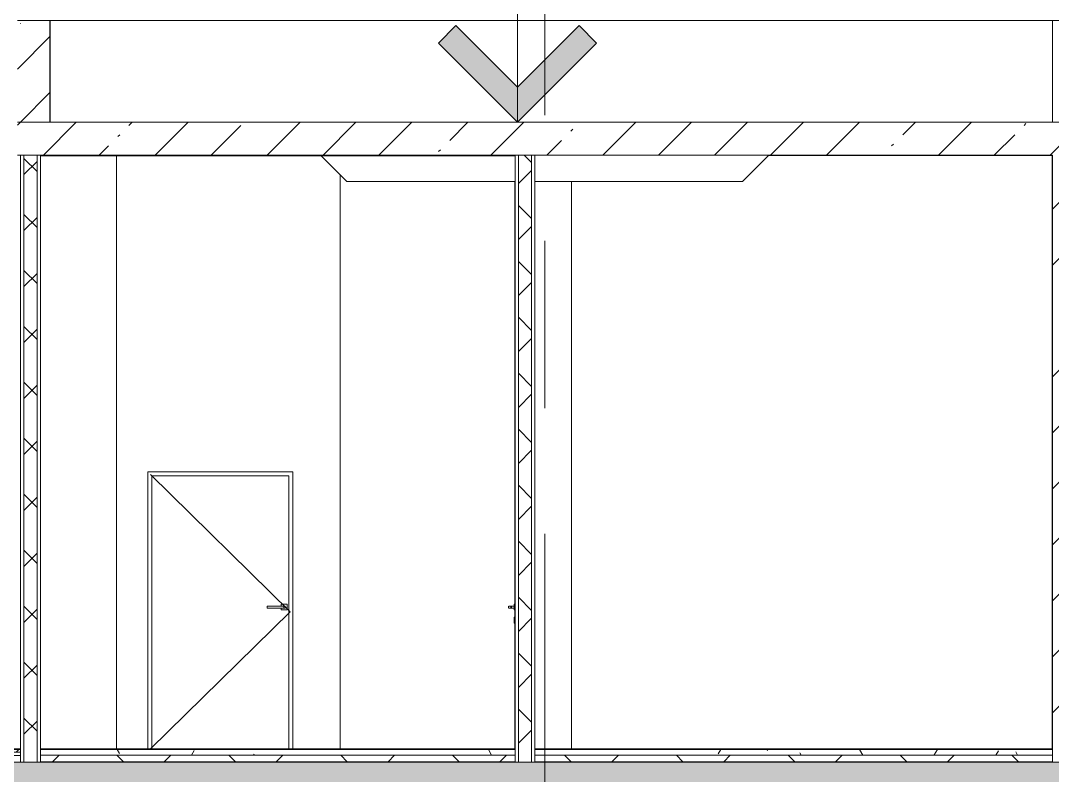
# Model space of a CAD drawing. Header units: millimetres. Extents: x 51154 to 151340, y -24069 to 30962.
# Drawn here: x 73957 to 81782, y -6201 to -480 of the extents above; entities that cross this region are included whole.
import ezdxf

# ---------------------------------------------------------------- set-up
doc = ezdxf.new("R2010")
doc.units = ezdxf.units.MM
doc.linetypes.add('Осевые', pattern=[6350, 1270, -952.5, 3175, -952.5])
for name, color, linetype, lineweight in [('Высотные отметки', 7, 'Continuous', 9), ('Двери', 7, 'Continuous', 9), ('Каркас несущий', 7, 'Continuous', 9), ('Каркас несущий-1', 7, 'Continuous', 25), ('Каркас_Импост', 7, 'Continuous', 9), ('Обобщенные модели', 7, 'Continuous', 9), ('Общие ребра', 7, 'Continuous', 9), ('Основа _2_-1', 7, 'Continuous', 9), ('Отделка 1 _4_-1', 7, 'Continuous', 9), ('Отделка 2 _5_-1', 7, 'Continuous', 9), ('Панель', 7, 'Continuous', 9), ('Перекрытия', 7, 'Continuous', 9), ('Потолки', 7, 'Continuous', 9), ('Стены', 7, 'Continuous', 9), ('Структура _1_', 7, 'Continuous', 18), ('Термическая_воздушная прослойка _3_-1', 7, 'Continuous', 9), ('Штриховка разреза-2', 7, 'Continuous', 9), ('Элементы узлов', 7, 'Continuous', 9)]:
    doc.layers.add(name, color=color, linetype=linetype, lineweight=lineweight)
doc.layers.add('Оси-3', color=7, linetype='Осевые', lineweight=9, true_color=0xaaaaaa)
doc.layers.add('Штриховка разреза-3', color=7, linetype='Continuous', lineweight=9, true_color=0x787878)
pattern_1 = [(45, (99498.54, 6475), (-424.264, 424.264), [600, -100, 20, -100]), (45, (99498.54, 6899), (-424.264, 424.264), [])]
pattern_2 = [(45, (99498.54, 6475), (-212.132, 212.132), []), (135, (99498.54, 6475), (-212.132, -212.132), [])]
pattern_3 = [(0, (99498.54, 6475), (812.8, 203.2), [67.056, -542.544, 67.056, -542.544, -3251.2]), (0, (99498.54, 6475), (812.8, 203.2), [-1219.2, 67.056, -1152.144, 67.056, -542.544, -1422.4]), (0, (99498.54, 6475), (812.8, 203.2), [-3048, 67.056, -339.344, 67.056, -948.944]), (120, (99803.34, 6576.6), (-582.3764, 602.3054), [67.056, -542.544, 67.056, -3793.744]), (120, (99803.34, 6576.6), (-582.3764, 602.3054), [-676.656, -542.544, 67.056, -1152.144, -2032]), (120, (99803.34, 6576.6), (-582.3764, 602.3054), [-2438.4, 67.056, -542.544, 67.056, -1355.344]), (120, (99803.34, 6576.6), (-582.3764, 602.3054), [-3115.056, -339.344, 67.056, -948.944]), (240, (99904.94, 6983), (-230.4236, -805.5054), [67.056, -542.544, 67.056, -542.544, -3251.2]), (240, (99904.94, 6983), (-230.4236, -805.5054), [-1219.2, 67.056, -1152.144, 67.056, -542.544, -1422.4]), (240, (99904.94, 6983), (-230.4236, -805.5054), [-3048, 67.056, -339.344, 67.056, -948.944])]
pattern_4 = [(45, (99498.54, 6475), (-424.264, 424.264), []), (135, (99498.54, 6475), (-424.264, -424.264), [])]

# ---------------------------------------------------------------- blocks, each defined once
blk = doc.blocks.new('Дверь - Полуторная_001 - ДВ3_20-15-6256110-Разрез 1-1')
at = {"layer": 'Двери'}
for p, q in [((77656, -4917.5), (77656, -4932.5)), ((77661.1, -4917.5), (77659.6, -4917.5)), ((77659.6, -4917.5), (77674.6, -4917.5)), ((77662, -4917.5), (77661.1, -4917.5)), ((77674.6, -4917.5), (77674.6, -4917.5)), ((77674.6, -4917.5), (77698.6, -4917.5)), ((77674.6, -4932.5), (77674.6, -4917.5)), ((77678.3, -4932.5), (77678.3, -4917.5)), ((77698.6, -4947.5), (77698.6, -4902.5)), ((77698.6, -4902.5), (77706.6, -4902.5)), ((77698.6, -4917.5), (77698.6, -4932.5)), ((77706.6, -4902.5), (77706.6, -4947.5)), ((77674.6, -4932.5), (77659.6, -4932.5)), ((77659.6, -4932.5), (77661.1, -4932.5)), ((77661.1, -4932.5), (77662, -4932.5)), ((77698.6, -4932.5), (77674.6, -4932.5)), ((77674.6, -4932.5), (77674.6, -4932.5)), ((77706.6, -4947.5), (77698.6, -4947.5)), ((77698.6, -5047.5), (77698.6, -5002.5)), ((77698.6, -5002.5), (77706.6, -5002.5)), ((77706.6, -5002.5), (77706.6, -5047.5)), ((77698.6, -5026), (77698.6, -5036.2)), ((77706.6, -5047.5), (77698.6, -5047.5))]:
    blk.add_line(p, q, dxfattribs=at)
at = {"layer": 'Каркас_Импост'}
for p, q in [((77706.6, -3950), (77706.6, -6000)), ((77706.6, -6000), (77706.6, -3970)), ((77856.6, -3950), (77856.6, -6000)), ((77856.6, -3980), (77856.6, -6000))]:
    blk.add_line(p, q, dxfattribs=at)
at = {"layer": 'Панель'}
blk.add_line((77706.6, -6000), (77706.6, -3971), dxfattribs=at)
blk.add_line((77706.6, -6000), (77706.6, -3971), dxfattribs=at)
blk = doc.blocks.new('Капители 3_4х3_50 - Капители 3_4х3_4-925593-Разрез 1-1')
at = {"layer": 'Обобщенные модели'}
for p, q in [((76231.6, -1500), (79631.6, -1500)), ((76431.6, -1700), (76236.6, -1505)), ((79431.6, -1700), (79631.6, -1500)), ((77706.6, -1700), (76431.6, -1700)), ((79431.6, -1700), (77856.6, -1700))]:
    blk.add_line(p, q, dxfattribs=at)
blk = doc.blocks.new('Дверь - Однопольная - ДВ11_21х11-6240608-Разрез 1-1')
at = {"layer": 'Двери'}
for p, q in [((75826.5, -4917.5), (75826.5, -4932.5)), ((75826.8, -4917.5), (75827.2, -4917.5)), ((75827.2, -4917.5), (75953.6, -4917.5)), ((75827.2, -4917.5), (75827.2, -4932.5)), ((75948.1, -4917.5), (75833.6, -4917.5)), ((75933.1, -4902.5), (75933.1, -4917.5)), ((75978.1, -4902.5), (75933.1, -4902.5)), ((75953.6, -4917.5), (75963.1, -4917.5)), ((75953.6, -4917.5), (75953.6, -4932.5)), ((75963.1, -4932.5), (75963.1, -4917.5)), ((75963.1, -4917.5), (75963.1, -4932.5)), ((75978.1, -4947.5), (75978.1, -4902.5)), ((75827.2, -4932.5), (75826.8, -4932.5)), ((75953.6, -4932.5), (75827.2, -4932.5)), ((75833.6, -4932.5), (75948.1, -4932.5)), ((75933.1, -4932.5), (75933.1, -4947.5)), ((75933.1, -4947.5), (75978.1, -4947.5)), ((75963.1, -4932.5), (75953.6, -4932.5))]:
    blk.add_line(p, q, dxfattribs=at)
at = {"layer": 'Каркас_Импост'}
for p, q in [((74921.6, -3900), (74921.6, -6000)), ((76021.6, -3900), (74921.6, -3900)), ((76021.6, -6000), (76021.6, -3900)), ((74951.6, -6000), (74951.6, -3930)), ((74951.6, -3930), (75991.6, -3930)), ((75991.6, -3930), (75991.6, -6000)), ((74951.6, -6000), (74921.6, -6000)), ((76021.6, -6000), (75991.6, -6000))]:
    blk.add_line(p, q, dxfattribs=at)
at = {"layer": 'Панель'}
blk.add_line((74942.6, -6000), (76000.6, -6000), dxfattribs=at)
at = {"layer": 'Элементы узлов'}
for p, q in [((76000.6, -4960.5), (74942.6, -3921)), ((74942.6, -6000), (76000.6, -4960.5))]:
    blk.add_line(p, q, dxfattribs=at)
blk = doc.blocks.new('Высотные отметки - Высотная отметка - Стрелка-4455449-Разрез 1-1')
at = {"layer": 'Высотные отметки'}
blk.add_hatch(color=256, dxfattribs=at).paths.add_polyline_path([(148754.2, 732.8), (148287, 265.7), (147819.8, 732.8), (147687, 600), (148287, 0), (148887, 600)], flags=0)
for p, q in [((148287, 1200), (151287, 1200)), ((148287, 0), (148287, 1200)), ((147687, 600), (147819.8, 732.8)), ((147819.8, 732.8), (148287, 265.7)), ((148287, 265.7), (148754.2, 732.8)), ((148754.2, 732.8), (148887, 600)), ((148287, 0), (147687, 600)), ((148887, 600), (148287, 0)), ((147191.4, 0), (148583.7, 0))]:
    blk.add_line(p, q, dxfattribs=at)

msp = doc.modelspace()

# ---------------------------------------------------------------- hatches: boundary and pattern name
at = {"layer": 'Каркас несущий'}
h = msp.add_hatch(dxfattribs=at)
h.set_pattern_fill('FP_2', color=256, style=0, pattern_type=2)
h.set_pattern_definition(pattern_1)
h.paths.add_polyline_path([(74181.6, -1250), (74181.6, -480), (73931.6, -480), (73931.6, -1250)], flags=0)
at = {"layer": 'Штриховка разреза-2'}
h = msp.add_hatch(dxfattribs=at)
h.set_pattern_fill('FP_2', color=256, style=0, pattern_type=2)
h.set_pattern_definition(pattern_1)
h.paths.add_polyline_path([(103431.6, -480), (104481.6, -480), (104481.6, -230), (103431.6, -230)], flags=0)
h.paths.add_polyline_path([(72530.8, -480), (74181.6, -480), (74181.6, -230), (71681.6, -230), (71681.6, -480)], flags=0)
h = msp.add_hatch(dxfattribs=at)
h.set_pattern_fill('FP_2', color=256, style=0, pattern_type=2)
h.set_pattern_definition(pattern_1)
h.paths.add_polyline_path([(77831.6, -1500), (86681.6, -1500), (86681.6, -1250), (73931.6, -1250), (73931.6, -1500), (77731.6, -1500)], flags=0)
h = msp.add_hatch(dxfattribs=at)
h.set_pattern_fill('FP_6', color=256, style=0, pattern_type=2)
h.set_pattern_definition(pattern_2)
h.paths.add_polyline_path([(74081.6, -6100), (74081.6, -1500), (73981.6, -1500), (73981.6, -6100), (74057.8, -6100)], flags=0)
h = msp.add_hatch(dxfattribs=at)
h.set_pattern_fill('FP_6', color=256, style=0, pattern_type=2)
h.set_pattern_definition(pattern_2)
h.paths.add_polyline_path([(77731.6, -6100), (77831.6, -6100), (77831.6, -1500), (77731.6, -1500), (77731.6, -5672.2)], flags=0)
h = msp.add_hatch(dxfattribs=at)
h.set_pattern_fill('FP_2', color=256, style=0, pattern_type=2)
h.set_pattern_definition(pattern_1)
h.paths.add_polyline_path([(82081.6, -6100), (82081.6, -3750), (81981.6, -3750), (81981.6, -3500), (82081.6, -3500), (82081.6, -1500), (81781.6, -1500), (81781.6, -6100)], flags=0)
h = msp.add_hatch(dxfattribs=at)
h.set_pattern_fill('FP_3', color=256, style=0, pattern_type=2)
h.set_pattern_definition([(45, (99498.54, 6475), (-502.894, 502.894), []), (45, (99498.54, 7237), (-502.894, 502.894), [])])
h.paths.add_polyline_path([(68351.6, -6025), (73956.6, -6025), (73956.6, -6005), (68351.6, -6005)], flags=0)
h = msp.add_hatch(dxfattribs=at)
h.set_pattern_fill('FP_4', color=256, style=0, pattern_type=2)
h.set_pattern_definition(pattern_3)
h.paths.add_polyline_path([(68351.6, -6050), (73956.6, -6050), (73956.6, -6025), (68351.6, -6025)], flags=0)
h = msp.add_hatch(dxfattribs=at)
h.set_pattern_fill('FP_4', color=256, style=0, pattern_type=2)
h.set_pattern_definition(pattern_3)
h.paths.add_polyline_path([(74106.6, -6048), (77706.6, -6048), (77706.6, -6005), (74106.6, -6005)], flags=0)
h = msp.add_hatch(dxfattribs=at)
h.set_pattern_fill('FP_4', color=256, style=0, pattern_type=2)
h.set_pattern_definition(pattern_3)
h.paths.add_polyline_path([(81692.4, -6048), (81781.6, -6048), (81781.6, -6005), (77856.6, -6005), (77856.6, -6048), (78638.6, -6048)], flags=0)
h = msp.add_hatch(dxfattribs=at)
h.set_pattern_fill('FP_2', color=256, style=0, pattern_type=2)
h.set_pattern_definition(pattern_1)
h.paths.add_polyline_path([(116811.8, -6350), (141820.5, -6350), (141820.5, -6100), (104181.6, -6100), (104181.6, -6350), (115284.9, -6350)], flags=0)
h.paths.add_polyline_path([(59170.2, -6350), (67441.6, -6350), (67441.6, -6100), (59031.6, -6100), (59031.6, -6350)], flags=0)
h.paths.add_polyline_path([(67951.6, -6350), (82081.6, -6350), (82081.6, -6100), (67951.6, -6100)], flags=0)
h = msp.add_hatch(dxfattribs=at)
h.set_pattern_fill('FP_5', color=256, style=0, pattern_type=2)
h.set_pattern_definition([(45, (99498.5, 6475), (-707.107, 707.107), []), (135, (99498.5, 6475), (-707.107, -707.107), [])])
h.paths.add_polyline_path([(68351.6, -6100), (73956.6, -6100), (73956.6, -6050), (68351.6, -6050)], flags=0)
h = msp.add_hatch(dxfattribs=at)
h.set_pattern_fill('FP_10', color=256, style=0, pattern_type=2)
h.set_pattern_definition(pattern_4)
h.paths.add_polyline_path([(74106.6, -6098), (77706.6, -6098), (77706.6, -6048), (74106.6, -6048)], flags=0)
h = msp.add_hatch(dxfattribs=at)
h.set_pattern_fill('FP_10', color=256, style=0, pattern_type=2)
h.set_pattern_definition(pattern_4)
h.paths.add_polyline_path([(81692.4, -6098), (81781.6, -6098), (81781.6, -6048), (77856.6, -6048), (77856.6, -6098), (78638.6, -6098)], flags=0)
at = {"layer": 'Штриховка разреза-3'}
h = msp.add_hatch(dxfattribs=at)
h.set_pattern_fill('FP_11', color=256, style=0, pattern_type=2)
h.set_pattern_definition([(45, (99498.54, 6475), (-282.8427, 282.8427), []), (135, (99498.54, 6475), (-282.8427, -282.8427), [])])
h.paths.add_polyline_path([(68351.6, -6005), (73956.6, -6005), (73956.6, -6000), (68351.6, -6000)], flags=0)

# ---------------------------------------------------------------- linework, layer by layer
at = {"layer": 'Высотные отметки'}
for p, q in [((78184.3, -1250), (77725.4, -1250)), ((78774.2, -1250), (78184.3, -1250))]:
    msp.add_line(p, q, dxfattribs=at)
at = {"layer": 'Каркас несущий'}
for p, q in [((74181.6, -480), (73931.6, -480)), ((74181.6, -1250), (74181.6, -480)), ((74181.6, -480), (93731.6, -480)), ((73931.6, -1250), (74181.6, -1250)), ((86431.6, -1250), (74181.6, -1250))]:
    msp.add_line(p, q, dxfattribs=at)
at = {"layer": 'Каркас несущий-1'}
msp.add_line((74181.6, -1250), (74181.6, -480), dxfattribs=at)
at = {"layer": 'Общие ребра'}
for p, q in [((74181.6, -1250), (73931.6, -1250)), ((73981.6, -1500), (73981.6, -6100)), ((74081.6, -1500), (74081.6, -6100)), ((77731.6, -6100), (77731.6, -1500)), ((77831.6, -6100), (77831.6, -1500)), ((77706.6, -6005), (74106.6, -6005)), ((81781.6, -6005), (77856.6, -6005)), ((73956.6, -6050), (68351.6, -6050)), ((77706.6, -6098), (74106.6, -6098)), ((81781.6, -6098), (77856.6, -6098))]:
    msp.add_line(p, q, dxfattribs=at)
at = {"layer": 'Оси-3'}
msp.add_line((77931.6, -22468.7), (77931.6, 29000), dxfattribs=at)
at = {"layer": 'Основа _2_-1'}
msp.add_line((73956.6, -6050), (73956.6, -6025), dxfattribs=at)
at = {"layer": 'Отделка 1 _4_-1'}
for p, q in [((73956.6, -1500), (73956.6, -6100)), ((74106.6, -1505), (74106.6, -1500)), ((77706.6, -1500), (77706.6, -1505)), ((77856.6, -6100), (77856.6, -1500)), ((74106.6, -6100), (74106.6, -6000)), ((77706.6, -6000), (74106.6, -6000)), ((74106.6, -6000), (74106.6, -6005)), ((77706.6, -6005), (77706.6, -6000)), ((77706.6, -6000), (77706.6, -6100)), ((81781.6, -6000), (77856.6, -6000)), ((77856.6, -6000), (77856.6, -6005)), ((81781.6, -6005), (81781.6, -6000)), ((73956.6, -6100), (73981.6, -6100)), ((74081.6, -6100), (74106.6, -6100)), ((77706.6, -6100), (77731.6, -6100)), ((77831.6, -6100), (77856.6, -6100))]:
    msp.add_line(p, q, dxfattribs=at)
at = {"layer": 'Отделка 2 _5_-1'}
for p, q in [((73956.6, -6000), (68351.6, -6000)), ((73956.6, -6005), (73956.6, -6000)), ((74106.6, -6005), (74106.6, -6048)), ((77706.6, -6048), (77706.6, -6005)), ((77856.6, -6005), (77856.6, -6048)), ((81781.6, -6048), (81781.6, -6005))]:
    msp.add_line(p, q, dxfattribs=at)
at = {"layer": 'Перекрытия'}
for p, q in [((74081.6, -6000), (74081.6, -6100)), ((74106.6, -6000), (74106.6, -6100)), ((61931.6, -6100), (79931.6, -6100)), ((74106.6, -6100), (74081.6, -6100)), ((76581.6, -6100), (80724.1, -6100))]:
    msp.add_line(p, q, dxfattribs=at)
at = {"layer": 'Потолки'}
for p, q in [((74081.6, -1500), (74106.6, -1500)), ((74081.6, -1505), (74081.6, -1500)), ((74106.6, -1505), (74106.6, -1500)), ((77706.6, -1500), (77731.6, -1500)), ((77706.6, -1500), (77731.6, -1500))]:
    msp.add_line(p, q, dxfattribs=at)
at = {"layer": 'Стены'}
for p, q in [((81781.6, -1250), (81781.6, -480)), ((81781.6, -1250), (82081.6, -1250)), ((74681.6, -1505), (74106.6, -1505)), ((76236.6, -1505), (74683.6, -1505)), ((74683.6, -1505), (74683.6, -6000)), ((81779.6, -1501), (79630.6, -1501)), ((81779.6, -6000), (81779.6, -1501)), ((76379.6, -1648), (76379.6, -6000)), ((76379.6, -6000), (76379.6, -1648)), ((77704.6, -4902.5), (77704.6, -1700)), ((78133.6, -1700), (78133.6, -6000)), ((78133.6, -1700), (78133.6, -6000)), ((77856.6, -3750), (77856.6, -5840)), ((73956.6, -5990), (73956.6, -3900)), ((74921.6, -5990), (74921.6, -3900)), ((74921.6, -3900), (76021.6, -3900)), ((76021.6, -3900), (76021.6, -5990)), ((81781.6, -4000), (81781.6, -3900)), ((77704.6, -5002.5), (77704.6, -4947.5)), ((77704.6, -6000), (77704.6, -5047.5)), ((77856.6, -5840), (77856.6, -5850)), ((73956.6, -6000), (73956.6, -5990)), ((74106.6, -6000), (74681.6, -6000)), ((74683.6, -6000), (74921.6, -6000)), ((74921.6, -6000), (74921.6, -5990)), ((76021.6, -5990), (76021.6, -6000)), ((76021.6, -6000), (76379.6, -6000)), ((76379.6, -6000), (77704.6, -6000)), ((77858.6, -6000), (78131.6, -6000)), ((78133.6, -6000), (81779.6, -6000)), ((76381.6, -6100), (77706.6, -6100)), ((77856.6, -6100), (82081.6, -6100)), ((81781.6, -6100), (82081.6, -6100))]:
    msp.add_line(p, q, dxfattribs=at)
at = {"layer": 'Структура _1_'}
for p, q in [((73956.6, -500), (73954.6, -500)), ((73956.6, -501), (73956.6, -500)), ((86431.6, -1250), (74181.6, -1250)), ((73931.6, -1500), (73956.6, -1500)), ((73981.6, -1500), (73956.6, -1500)), ((74081.6, -1500), (73981.6, -1500)), ((74106.6, -1500), (74081.6, -1500)), ((74106.6, -1500), (77706.6, -1500)), ((77706.6, -1500), (74106.6, -1500)), ((74106.6, -1500), (74106.6, -1505)), ((74106.6, -6000), (74106.6, -1505)), ((74108.6, -1505), (77704.6, -1505)), ((77706.6, -1505), (77706.6, -1500)), ((77731.6, -1500), (77706.6, -1500)), ((77706.6, -1505), (77706.6, -6000)), ((77831.6, -1500), (77731.6, -1500)), ((77856.6, -1500), (77831.6, -1500)), ((77856.6, -1500), (81781.6, -1500)), ((81781.6, -1500), (81781.6, -6100)), ((73956.6, -6005), (68351.6, -6005)), ((73956.6, -6025), (68351.6, -6025)), ((73956.6, -6025), (73956.6, -6005)), ((81781.6, -6100), (67951.6, -6100)), ((74106.6, -6048), (74106.6, -6098)), ((77706.6, -6048), (74106.6, -6048)), ((74106.6, -6098), (74106.6, -6100)), ((74106.6, -6100), (77706.6, -6100)), ((77706.6, -6098), (77706.6, -6048)), ((77706.6, -6100), (77706.6, -6098)), ((77856.6, -6048), (77856.6, -6098)), ((81781.6, -6048), (77856.6, -6048)), ((77856.6, -6098), (77856.6, -6100)), ((77856.6, -6100), (81781.6, -6100)), ((81781.6, -6098), (81781.6, -6048)), ((81781.6, -6100), (81781.6, -6098))]:
    msp.add_line(p, q, dxfattribs=at)
at = {"layer": 'Термическая_воздушная прослойка _3_-1'}
for p, q in [((68351.6, -6100), (73956.6, -6100)), ((73956.6, -6100), (73956.6, -6050)), ((73981.6, -6100), (74081.6, -6100)), ((77731.6, -6100), (77831.6, -6100))]:
    msp.add_line(p, q, dxfattribs=at)

# ---------------------------------------------------------------- block references
at = {"layer": 'Высотные отметки', "extrusion": (0, 0, -1)}
msp.add_blockref('Высотные отметки - Высотная отметка - Стрелка-4455449-Разрез 1-1', (-226012.4, -1250), dxfattribs=at)
at = {"layer": 'Двери'}
for name in ['Дверь - Однопольная - ДВ11_21х11-6240608-Разрез 1-1', 'Дверь - Полуторная_001 - ДВ3_20-15-6256110-Разрез 1-1']:
    msp.add_blockref(name, (0, 0), dxfattribs=at)
at = {"layer": 'Обобщенные модели'}
msp.add_blockref('Капители 3_4х3_50 - Капители 3_4х3_4-925593-Разрез 1-1', (0, 0), dxfattribs=at)

doc.saveas('drawing.dxf')
